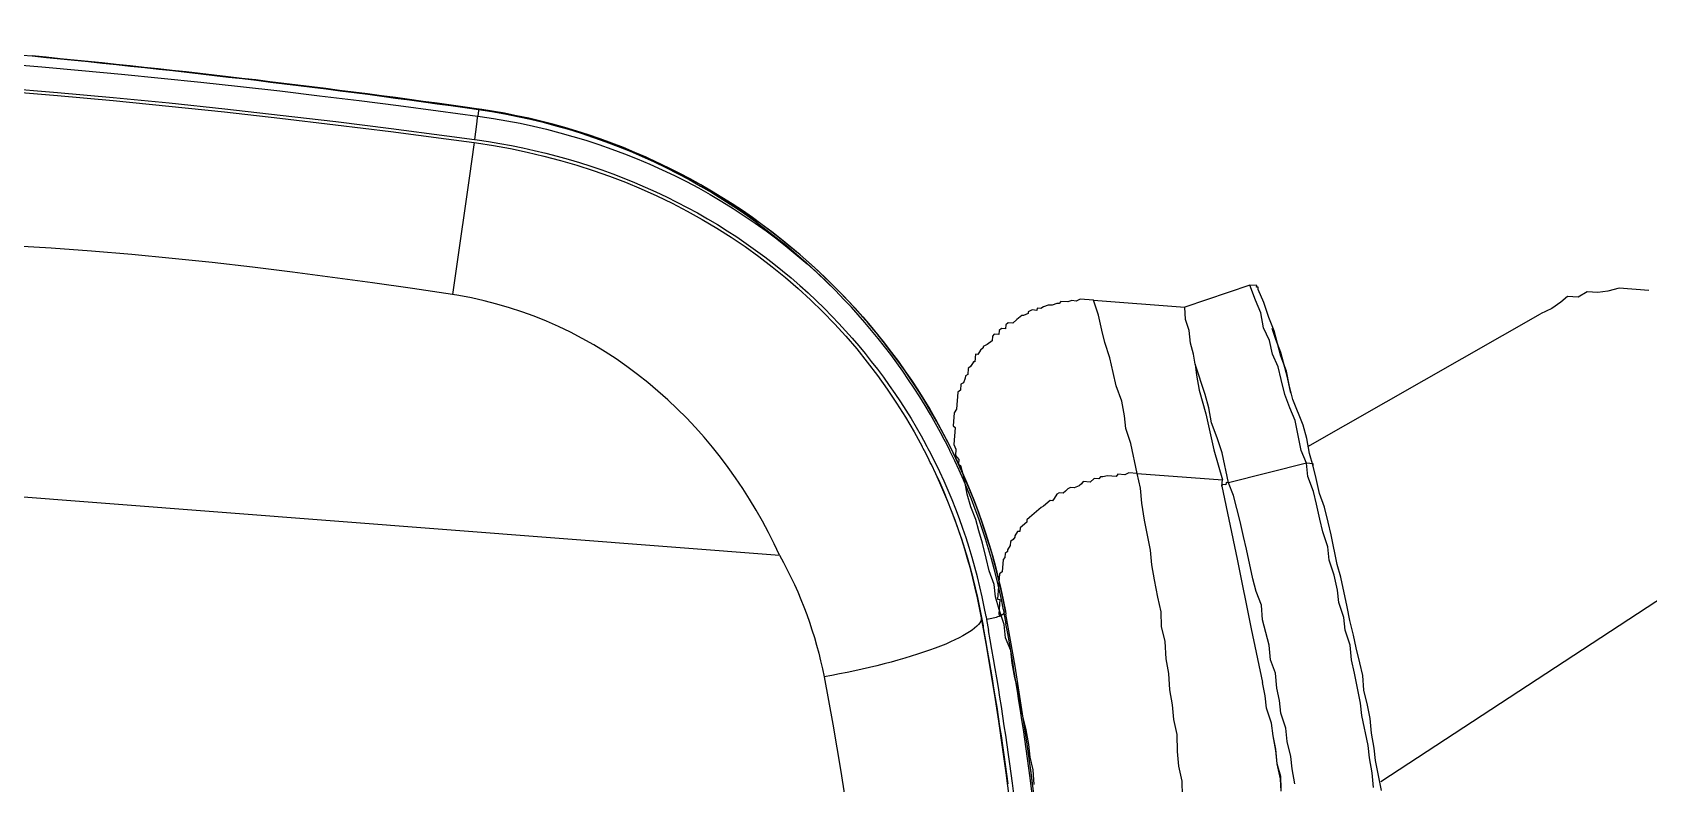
# Model space of a CAD drawing. Extents: x 741 to 1339, y 725 to 848.
# Drawn here: x 1107.0712 to 1107.3277, y 786.5503 to 786.6696 of the extents above; entities that cross this region are included whole.
import ezdxf

# ---------------------------------------------------------------- set-up
doc = ezdxf.new("R2010")
doc.units = 0
doc.header["$MEASUREMENT"] = 0
doc.linetypes.add('CONTINU', pattern=[0])
for name, color, linetype in [('Lay Out', 31, 'CONTINUOUS'), ('PAREDES', 7, 'CONTINUOUS'), ('PENA-008', 8, 'CONTINUOUS')]:
    doc.layers.add(name, color=color, linetype=linetype)

# ---------------------------------------------------------------- blocks, each defined once
blk = doc.blocks.new('A$C12870BC7')
at = {"layer": 'Lay Out', "linetype": 'CONTINU', "ltscale": 0.6}
for p, q in [((1.08676827062385, 0.7693182806344936), (1.262312599828022, 0.5937739514302081)), ((1.271262856552141, 0.6779447490369108), (1.271297199239427, 0.6779060690073635)), ((1.271297199239427, 0.6779060690073635), (1.271539691195755, 0.6776318346112618)), ((1.272152918017753, 0.6786218923148368), (1.272075498616971, 0.6786171395804246)), ((1.272152804728933, 0.6786245950618337), (1.27215292341242, 0.678621886920169)), ((1.272152804728933, 0.6786245950618337), (1.272245183644657, 0.6785193335922628)), ((1.272152918017753, 0.6786218923148368), (1.272245291538695, 0.6785166146612625)), ((1.268105185100183, 0.6750977478134388), (1.268373560847465, 0.6747949322743949)), ((1.268486779505736, 0.6754318148744147), (1.268521025088319, 0.675393296686039)), ((1.268521030482987, 0.6753933128702698), (1.268756665770127, 0.6751273593452112)), ((1.308428498575893, 0.5979540189023425), (1.308255545953159, 0.5977810662796088)), ((1.309120309066714, 0.5977810662796088), (1.308428498575893, 0.5979540189023425)), ((1.310590406359609, 0.5982134478363292), (1.310071548491521, 0.5976945899683557)), ((1.311022787916443, 0.5982999241478097), (1.310590406359609, 0.5982134478363292)), ((1.31154164578453, 0.5977810662796088), (1.311022787916443, 0.5982999241478097)), ((1.31197402734125, 0.5982134478363292), (1.31154164578453, 0.5977810662796088)), ((1.312492885209338, 0.5982134478363292), (1.31197402734125, 0.5982134478363292)), ((1.312925266766058, 0.5977810662796088), (1.312492885209338, 0.5982134478363292)), ((1.313357648322892, 0.5982134478363292), (1.312925266766058, 0.5977810662796088)), ((1.313876506190979, 0.5982134478363292), (1.313357648322892, 0.5982134478363292)), ((1.314395364059067, 0.5976945899683557), (1.313876506190979, 0.5982134478363292)), ((1.301856298913265, 0.5957056348072598), (1.301164488422557, 0.5950138243163252)), ((1.302288680470099, 0.5956191584957793), (1.301856298913265, 0.5957056348072598)), ((1.30298049096092, 0.5959650637412466), (1.302288680470099, 0.5956191584957793)), ((1.303239919894907, 0.5962244926752334), (1.30298049096092, 0.5959650637412466)), ((1.303672301451627, 0.5961380163639802), (1.303239919894907, 0.5962244926752334)), ((1.304364111942448, 0.5968298268546874), (1.303672301451627, 0.5961380163639802)), ((1.304882969810535, 0.5968298268546874), (1.304364111942448, 0.5968298268546874)), ((1.305661256612723, 0.5970892557889016), (1.304882969810535, 0.5968298268546874)), ((1.305834209235456, 0.596916303166168), (1.305661256612723, 0.5970892557889016)), ((1.306698972348897, 0.5977810662796088), (1.305834209235456, 0.596916303166168)), ((1.306958401282998, 0.597521637345622), (1.306698972348897, 0.5977810662796088)), ((1.307736688085072, 0.5977810662796088), (1.306958401282998, 0.597521637345622)), ((1.308255545953159, 0.5977810662796088), (1.307736688085072, 0.5977810662796088)), ((1.310071548491521, 0.5976945899683557), (1.309120309066714, 0.5977810662796088)), ((1.315260127172508, 0.5976945899683557), (1.314395364059067, 0.5976945899683557)), ((1.316297842908682, 0.5976945899683557), (1.315260127172508, 0.5976945899683557)), ((1.316470795531416, 0.597521637345622), (1.316297842908682, 0.5976945899683557)), ((1.317249082333603, 0.5972622084114079), (1.316470795531416, 0.597521637345622)), ((1.317422034956223, 0.5974351610341415), (1.317249082333603, 0.5972622084114079)), ((1.318113845447044, 0.5972622084114079), (1.317422034956223, 0.5974351610341415)), ((1.318632703315131, 0.5967433505434343), (1.318113845447044, 0.5972622084114079)), ((1.318892132249232, 0.5970027794774211), (1.318632703315131, 0.5967433505434343)), ((1.319324513805952, 0.5965703979207007), (1.318892132249232, 0.5970027794774211)), ((1.319756895362673, 0.5964839216094475), (1.319324513805952, 0.5965703979207007)), ((1.320535182164861, 0.5962244926752334), (1.319756895362673, 0.5964839216094475)), ((1.320967563721581, 0.5957921111185129), (1.320535182164861, 0.5962244926752334)), ((1.321745850523769, 0.5955326821845262), (1.320967563721581, 0.5957921111185129)), ((1.322005279457869, 0.5952732532505394), (1.321745850523769, 0.5955326821845262)), ((1.32243766101459, 0.5953597295617925), (1.322005279457869, 0.5952732532505394)), ((1.323215947816664, 0.5945814427596048), (1.32243766101459, 0.5953597295617925)), ((1.29805134121392, 0.5929383928439762), (1.296581243921025, 0.5914682955510813)), ((1.298743151704741, 0.5931113454667098), (1.29805134121392, 0.5929383928439762)), ((1.30064563055447, 0.5950138243163252), (1.298743151704741, 0.5931113454667098)), ((1.301164488422557, 0.5950138243163252), (1.30064563055447, 0.5950138243163252)), ((1.323821281996118, 0.594322013825618), (1.323215947816664, 0.5945814427596048)), ((1.324340139864205, 0.5938031559574171), (1.323821281996118, 0.594322013825618)), ((1.325031950355026, 0.5936302033349108), (1.324340139864205, 0.5938031559574171)), ((1.326502047648034, 0.5921601060417885), (1.325031950355026, 0.5936302033349108)), ((1.296667720232392, 0.5910359139943608), (1.294765241382663, 0.5891334351447455)), ((1.296581243921025, 0.5914682955510813), (1.296667720232392, 0.5910359139943608)), ((1.325550808223113, 0.5898252456354527), (1.326502047648034, 0.5921601060417885)), ((1.326502047648034, 0.5921601060417885), (1.33679272869864, 0.5818694249912966)), ((1.294505812448563, 0.5883551483425578), (1.293814001957742, 0.5876633378516232)), ((1.293814001957742, 0.5876633378516232), (1.293814001957742, 0.5867985747381823)), ((1.294765241382663, 0.5891334351447455), (1.294505812448563, 0.5883551483425578)), ((1.323475376750764, 0.5858473353132609), (1.324426616175572, 0.5876633378516232)), ((1.324426616175572, 0.5876633378516232), (1.325550808223113, 0.5898252456354527)), ((1.292430380976214, 0.5838583801523924), (1.293381620401021, 0.5858473353132609)), ((1.293814001957742, 0.5867985747381823), (1.293295144089655, 0.5862797168699814)), ((1.293295144089655, 0.5862797168699814), (1.293381620401021, 0.5858473353132609)), ((1.322524137325956, 0.5835124749069251), (1.323475376750764, 0.5858473353132609)), ((1.291219712617306, 0.5817829486798161), (1.292430380976214, 0.5838583801523924)), ((1.321399945278415, 0.5813505671230956), (1.322524137325956, 0.5835124749069251)), ((1.289663139013044, 0.5778050383578517), (1.290354949503751, 0.5798804698302007)), ((1.290354949503751, 0.5798804698302007), (1.291219712617306, 0.5817829486798161)), ((1.320362229542127, 0.5794480882734803), (1.321399945278415, 0.5813505671230956)), ((1.334890249848911, 0.5785833251600394), (1.335582060339732, 0.5803128513869211)), ((1.335582060339732, 0.5803128513869211), (1.33679272869864, 0.5818694249912966)), ((1.346910457126512, 0.5778050383578517), (1.33679272869864, 0.5818694249912966)), ((1.288884852210856, 0.5761619884422231), (1.289663139013044, 0.5778050383578517)), ((1.319497466428686, 0.577026751555664), (1.320362229542127, 0.5794480882734803)), ((1.33376605780137, 0.5769402752444108), (1.334890249848911, 0.5785833251600394)), ((1.346045694013071, 0.5753837016400354), (1.346910457126512, 0.5778050383578517)), ((1.3476887439287, 0.577026751555664), (1.346910457126512, 0.5778050383578517)), ((1.288020089097415, 0.5742595095923804), (1.288884852210856, 0.5761619884422231)), ((1.317162606022237, 0.5733082701676864), (1.318286798069778, 0.574951320083315)), ((1.318286798069778, 0.574951320083315), (1.319497466428686, 0.577026751555664)), ((1.332123007885741, 0.5739136043471404), (1.332987770999182, 0.5752972253287822)), ((1.332987770999182, 0.5752972253287822), (1.33376605780137, 0.5769402752444108)), ((1.34535388352225, 0.5733082701676864), (1.346045694013071, 0.5753837016400354)), ((1.346823980815145, 0.5742595095923804), (1.347429314994599, 0.5764214173762099)), ((1.346823980815145, 0.5742595095923804), (1.347429314994599, 0.5764214173762099)), ((1.346823980815145, 0.5742595095923804), (1.347429314994599, 0.5764214173762099)), ((1.347429314994599, 0.5764214173762099), (1.3476887439287, 0.5766808463101967)), ((1.347515791305966, 0.5768537989329303), (1.3476887439287, 0.577026751555664)), ((1.3476887439287, 0.5766808463101967), (1.347515791305966, 0.5768537989329303)), ((1.286895897049874, 0.5720976018087782), (1.288020089097415, 0.5742595095923804)), ((1.294159907203209, 0.5722705544315119), (1.293727525646489, 0.5718381728747914)), ((1.295543528184737, 0.5722705544315119), (1.294159907203209, 0.5722705544315119)), ((1.295802957118838, 0.5725299833654987), (1.295543528184737, 0.5722705544315119)), ((1.296321814986925, 0.5725299833654987), (1.295802957118838, 0.5725299833654987)), ((1.298743151704741, 0.5725299833654987), (1.296321814986925, 0.5725299833654987)), ((1.299175533261462, 0.5724435070540181), (1.298743151704741, 0.5725299833654987)), ((1.300559154243103, 0.5724435070540181), (1.299175533261462, 0.5724435070540181)), ((1.30081858317709, 0.5721840781200314), (1.300559154243103, 0.5724435070540181)), ((1.301250964733924, 0.5722705544315119), (1.30081858317709, 0.5721840781200314)), ((1.302029251535998, 0.5725299833654987), (1.301250964733924, 0.5722705544315119)), ((1.302461633092719, 0.5724435070540181), (1.302029251535998, 0.5725299833654987)), ((1.302894014649553, 0.5720111254972977), (1.302461633092719, 0.5724435070540181)), ((1.316211366597429, 0.5709734097611232), (1.317162606022237, 0.5733082701676864)), ((1.331171768460933, 0.5724435070540181), (1.329961100102025, 0.5703680755816691)), ((1.330220529036012, 0.5692438835342415), (1.332123007885741, 0.5739136043471404)), ((1.332123007885741, 0.5739136043471404), (1.331171768460933, 0.5724435070540181)), ((1.344143215163342, 0.5712328386953374), (1.34535388352225, 0.5733082701676864)), ((1.345872741390338, 0.5719246491860446), (1.346823980815145, 0.5742595095923804)), ((1.345872741390338, 0.5719246491860446), (1.346823980815145, 0.5742595095923804)), ((1.345872741390338, 0.5719246491860446), (1.346823980815145, 0.5742595095923804)), ((1.285166370822878, 0.5681196914865865), (1.285944657624952, 0.570281599270416)), ((1.285944657624952, 0.570281599270416), (1.286895897049874, 0.5720976018087782)), ((1.288798375899489, 0.5701951229589355), (1.287414754917961, 0.5688115019775211)), ((1.28923075745621, 0.570281599270416), (1.288798375899489, 0.5701951229589355)), ((1.289663139013044, 0.5707139808271364), (1.28923075745621, 0.570281599270416)), ((1.290181996881131, 0.5707139808271364), (1.289663139013044, 0.5707139808271364)), ((1.290354949503865, 0.5708869334498701), (1.290181996881131, 0.5707139808271364)), ((1.291133236305939, 0.5711463623838569), (1.290354949503865, 0.5708869334498701)), ((1.291565617862659, 0.5715787439405773), (1.291133236305939, 0.5711463623838569)), ((1.292084475730746, 0.5715787439405773), (1.291565617862659, 0.5715787439405773)), ((1.29251685728758, 0.5716652202520578), (1.292084475730746, 0.5715787439405773)), ((1.2926898099102, 0.5718381728747914), (1.29251685728758, 0.5716652202520578)), ((1.293468096712388, 0.5720976018087782), (1.2926898099102, 0.5718381728747914)), ((1.293727525646489, 0.5718381728747914), (1.293468096712388, 0.5720976018087782)), ((1.30341287251764, 0.5720111254972977), (1.302894014649553, 0.5720111254972977)), ((1.303931730385727, 0.5720111254972977), (1.30341287251764, 0.5720111254972977)), ((1.304364111942448, 0.5719246491860446), (1.303931730385727, 0.5720111254972977)), ((1.304796493499168, 0.5714922676293241), (1.304364111942448, 0.5719246491860446)), ((1.305574780301356, 0.5712328386953374), (1.304796493499168, 0.5714922676293241)), ((1.306093638169443, 0.5712328386953374), (1.305574780301356, 0.5712328386953374)), ((1.306526019726164, 0.5713193150065905), (1.306093638169443, 0.5712328386953374)), ((1.307304306528351, 0.5705410282044028), (1.306526019726164, 0.5713193150065905)), ((1.308169069641906, 0.5705410282044028), (1.307304306528351, 0.5705410282044028)), ((1.308687927509993, 0.5700221703364292), (1.308169069641906, 0.5705410282044028)), ((1.309120309066714, 0.5701086466476823), (1.308687927509993, 0.5700221703364292)), ((1.3093797380007, 0.5698492177136956), (1.309120309066714, 0.5701086466476823)), ((1.310071548491521, 0.5695033124682283), (1.3093797380007, 0.5698492177136956)), ((1.313876506190979, 0.5667360705049447), (1.316211366597429, 0.5709734097611232)), ((1.329961100102025, 0.5703680755816691), (1.328318050186397, 0.5668225468164252)), ((1.343278452049901, 0.5660442600142375), (1.34509445458815, 0.5697627414022151)), ((1.343278452049901, 0.5660442600142375), (1.34509445458815, 0.5697627414022151)), ((1.343278452049901, 0.5660442600142375), (1.34509445458815, 0.5697627414022151)), ((1.343537880983888, 0.5690709309115078), (1.344143215163342, 0.5712328386953374)), ((1.344402644097443, 0.5685520730433069), (1.34509445458815, 0.570281599270416)), ((1.34509445458815, 0.5697627414022151), (1.345872741390338, 0.5719246491860446)), ((1.34509445458815, 0.5697627414022151), (1.345872741390338, 0.5719246491860446)), ((1.34509445458815, 0.5697627414022151), (1.345872741390338, 0.5719246491860446)), ((1.286895897049874, 0.5688115019775211), (1.284042178775223, 0.5659577837029843)), ((1.284042178775223, 0.5664766415709579), (1.285166370822878, 0.5681196914865865)), ((1.287414754917961, 0.5688115019775211), (1.286895897049874, 0.5688115019775211)), ((1.311022787916443, 0.5685520730433069), (1.310071548491521, 0.5695033124682283)), ((1.311455169473163, 0.5686385493547874), (1.311022787916443, 0.5685520730433069)), ((1.312233456275351, 0.5678602625525997), (1.311455169473163, 0.5686385493547874)), ((1.312925266766058, 0.567687309929866), (1.312233456275351, 0.5678602625525997)), ((1.313876506190979, 0.5667360705049447), (1.312925266766058, 0.567687309929866)), ((1.328058621252296, 0.5651794969007966), (1.329269289611204, 0.5672549283731456)), ((1.329269289611204, 0.5672549283731456), (1.330220529036012, 0.5692438835342415)), ((1.341894831068259, 0.565006544278063), (1.342500165247714, 0.5671684520618925)), ((1.342500165247714, 0.5671684520618925), (1.343537880983888, 0.5690709309115078)), ((1.343710833606622, 0.5664766415709579), (1.344402644097443, 0.5685520730433069)), ((1.280621535546004, 0.5646392253174923), (1.27974825161067, 0.5631461114421796)), ((1.280262464030841, 0.5654123295946789), (1.280189754206901, 0.565398637835429)), ((1.280863498821248, 0.5650569480572045), (1.280621513967219, 0.5646392037385937)), ((1.282226176236975, 0.5622393023147794), (1.283177415661783, 0.5645741627213425)), ((1.284301607709324, 0.5656983547687702), (1.282658557793695, 0.5640553048531416)), ((1.283177415661783, 0.5645741627213425), (1.284042178775223, 0.5664766415709579)), ((1.284042178775223, 0.5659577837029843), (1.284301607709324, 0.5656983547687702)), ((1.311368693161796, 0.5626716838714998), (1.312752314143438, 0.5645741627213425)), ((1.312752314143438, 0.5645741627213425), (1.313876506190979, 0.5667360705049447)), ((1.313876506190979, 0.5667360705049447), (1.323475376750764, 0.55713719994516)), ((1.328318050186397, 0.5668225468164252), (1.325550808223113, 0.5616339681353253)), ((1.327193858138855, 0.5627581601829803), (1.328058621252296, 0.5651794969007966)), ((1.340943591643452, 0.5631905417397007), (1.341894831068259, 0.565006544278063)), ((1.341894831068259, 0.5627581601829803), (1.343710833606622, 0.5664766415709579)), ((1.342413688936347, 0.5636229232964212), (1.343278452049901, 0.5660442600142375)), ((1.342413688936347, 0.5636229232964212), (1.343278452049901, 0.5660442600142375)), ((1.281015507878067, 0.5605097760878976), (1.282226176236975, 0.5622393023147794)), ((1.28340326084782, 0.5636569575667778), (1.282523406162738, 0.5621491808851857)), ((1.282658557793695, 0.5640553048531416), (1.282572081482328, 0.5636229232964212)), ((1.28365202145045, 0.564087239178221), (1.28340326084782, 0.5636569575667778)), ((1.283746622984211, 0.5637227298011709), (1.28340326084782, 0.5636569575667778)), ((1.283746622984211, 0.5637227298011709), (1.283506731275509, 0.5633102075560288)), ((1.283758189230127, 0.5637391081231868), (1.283518286731976, 0.5633265319311391)), ((1.283758189230127, 0.5637391081231868), (1.283746622984211, 0.5637227298011709)), ((1.309898595868901, 0.560336823465164), (1.311368693161796, 0.5626716838714998)), ((1.326242618713934, 0.5604232997764171), (1.327193858138855, 0.5627581601829803)), ((1.33981939959591, 0.5610286339558712), (1.340943591643452, 0.5631905417397007)), ((1.340684162709351, 0.5605097760878976), (1.341894831068259, 0.5627581601829803)), ((1.341375973200172, 0.5617204444468058), (1.342413688936347, 0.5636229232964212)), ((1.341375973200172, 0.5617204444468058), (1.342413688936347, 0.5636229232964212)), ((1.280323697387246, 0.5584343446155486), (1.281015507878067, 0.5605097760878976)), ((1.307563735462452, 0.5560994842089855), (1.309898595868901, 0.560336823465164)), ((1.325550808223113, 0.5616339681353253), (1.323475376750764, 0.55713719994516)), ((1.323907758307485, 0.556185960520466), (1.326242618713934, 0.5604232997764171)), ((1.338868160170989, 0.5554076737182783), (1.340251781152631, 0.5595585366629763)), ((1.338868160170989, 0.5554076737182783), (1.340251781152631, 0.5595585366629763)), ((1.339041112793723, 0.5588667261722691), (1.33981939959591, 0.5610286339558712)), ((1.340251781152631, 0.5595585366629763), (1.341375973200172, 0.5617204444468058)), ((1.340251781152631, 0.5595585366629763), (1.341375973200172, 0.5617204444468058)), ((1.277988836980796, 0.5547158632273437), (1.279199505339705, 0.5567912946999201)), ((1.279199505339705, 0.5567912946999201), (1.280323697387246, 0.5584343446155486)), ((1.322783566259943, 0.5564453894544528), (1.323475376750764, 0.55713719994516)), ((1.336014441896452, 0.5525539554437415), (1.338349302302902, 0.5567912946999201)), ((1.338349302302902, 0.5567912946999201), (1.339041112793723, 0.5588667261722691)), ((1.277037597555989, 0.5527269080664752), (1.277988836980796, 0.5547158632273437)), ((1.304969446121902, 0.5521215738870211), (1.30618011448081, 0.5541970053593701)), ((1.30618011448081, 0.5541970053593701), (1.307563735462452, 0.5560994842089855)), ((1.322783566259943, 0.5564453894544528), (1.31707612971087, 0.5460682320924803)), ((1.322956518882677, 0.5566183420771864), (1.322783566259943, 0.5564453894544528)), ((1.323388900439397, 0.556185960520466), (1.322956518882677, 0.5566183420771864)), ((1.323215947816664, 0.5541105290478896), (1.323907758307485, 0.556185960520466)), ((1.323648329373498, 0.5564453894544528), (1.323388900439397, 0.556185960520466)), ((1.323907758307485, 0.556185960520466), (1.323648329373498, 0.5564453894544528)), ((1.335322631405631, 0.5504785239713925), (1.323907758307485, 0.556185960520466)), ((1.337916920746181, 0.5534187185571824), (1.338868160170989, 0.5554076737182783)), ((1.337916920746181, 0.5534187185571824), (1.338868160170989, 0.5554076737182783)), ((1.275913405508447, 0.5510838581508466), (1.277037597555989, 0.5527269080664752)), ((1.303585825140374, 0.5497002371692048), (1.304969446121902, 0.5521215738870211)), ((1.321313468967048, 0.5503055713486589), (1.323215947816664, 0.5541105290478896)), ((1.335322631405631, 0.5504785239713925), (1.336014441896452, 0.5525539554437415)), ((1.336706252387273, 0.5513432870848334), (1.337916920746181, 0.5534187185571824)), ((1.336706252387273, 0.5513432870848334), (1.337916920746181, 0.5534187185571824)), ((1.337225110255361, 0.5523810028210079), (1.378993168637351, 0.5443387058653713)), ((1.274010926658718, 0.5472789004513885), (1.275913405508447, 0.5510838581508466)), ((1.302461633092719, 0.5475383293853753), (1.303585825140374, 0.5497002371692048)), ((1.320189276919507, 0.5481436635648294), (1.321313468967048, 0.5503055713486589)), ((1.334111963046837, 0.5487489977442834), (1.335322631405631, 0.5504785239713925)), ((1.334890249848911, 0.5476248056968558), (1.335841489273832, 0.549440808235218)), ((1.336100918207819, 0.5497002371692048), (1.335322631405631, 0.5504785239713925)), ((1.335841489273832, 0.549440808235218), (1.336706252387273, 0.5513432870848334)), ((1.335841489273832, 0.549440808235218), (1.336706252387273, 0.5513432870848334)), ((1.335841489273832, 0.549440808235218), (1.336100918207819, 0.5497002371692048)), ((1.27280025829981, 0.5452034689790395), (1.274010926658718, 0.5472789004513885)), ((1.300991535799824, 0.545722326847013), (1.302461633092719, 0.5475383293853753)), ((1.319238037494586, 0.5463276610264671), (1.320189276919507, 0.5481436635648294)), ((1.333247199933282, 0.5463276610264671), (1.334111963046837, 0.5487489977442834)), ((1.33376605780137, 0.5454628979130263), (1.334890249848911, 0.5476248056968558)), ((1.271676066252269, 0.5435604190634109), (1.27280025829981, 0.5452034689790395)), ((1.299867343752283, 0.5435604190634109), (1.300991535799824, 0.545722326847013)), ((1.31707612971087, 0.5460682320924803), (1.31154164578453, 0.5362099325984815)), ((1.316903177088136, 0.5420903217702886), (1.319238037494586, 0.5463276610264671)), ((1.331171768460933, 0.5423497507045028), (1.332295960508475, 0.5445116584881049)), ((1.332295960508475, 0.5445116584881049), (1.333247199933282, 0.5463276610264671)), ((1.332987770999182, 0.5433009901291967), (1.33376605780137, 0.5454628979130263)), ((1.380895647486966, 0.5438198479973977), (1.378993168637351, 0.5443387058653713)), ((1.269341205845819, 0.5398419376752059), (1.270724826827461, 0.5417444165250487)), ((1.270724826827461, 0.5417444165250487), (1.271676066252269, 0.5435604190634109)), ((1.297013625477746, 0.5393230798072324), (1.298224293836654, 0.5413985112795814)), ((1.298224293836654, 0.5413985112795814), (1.299867343752283, 0.5435604190634109)), ((1.316038413974695, 0.5401878429206732), (1.316903177088136, 0.5420903217702886)), ((1.330220529036012, 0.5405337481661405), (1.331171768460933, 0.5423497507045028)), ((1.331863578951641, 0.5411390823455946), (1.332987770999182, 0.5433009901291967)), ((1.382625173713961, 0.543646895374664), (1.380895647486966, 0.5438198479973977)), ((1.384008794695603, 0.543646895374664), (1.382625173713961, 0.543646895374664)), ((1.385219463054511, 0.5424362270157559), (1.384008794695603, 0.543646895374664)), ((1.38686251297014, 0.5421767980817691), (1.385219463054511, 0.5424362270157559)), ((1.388073181329048, 0.540966129722861), (1.38686251297014, 0.5421767980817691)), ((1.295457051873484, 0.5372476483348834), (1.297013625477746, 0.5393230798072324)), ((1.315260127172508, 0.5380259351368437), (1.316038413974695, 0.5401878429206732)), ((1.328577479120383, 0.5350857405510538), (1.330912339526833, 0.5393230798072324)), ((1.329269289611204, 0.5381988877595774), (1.330220529036012, 0.5405337481661405)), ((1.330912339526833, 0.5393230798072324), (1.331863578951641, 0.5411390823455946)), ((1.389456802310576, 0.5401013666094201), (1.388073181329048, 0.540966129722861)), ((1.391099852226318, 0.5393230798072324), (1.389456802310576, 0.5401013666094201)), ((1.394472428368942, 0.5359505036644947), (1.391099852226318, 0.5393230798072324)), ((1.294246383514576, 0.535172216862307), (1.295457051873484, 0.5372476483348834)), ((1.313876506190979, 0.5361234562872284), (1.315260127172508, 0.5380259351368437)), ((1.327107381827489, 0.5341345011261325), (1.328058621252296, 0.5364693615326956)), ((1.328058621252296, 0.5364693615326956), (1.329269289611204, 0.5381988877595774)), ((1.292862762532934, 0.5332697380126916), (1.294246383514576, 0.535172216862307)), ((1.31154164578453, 0.5362099325984815), (1.307390782839718, 0.5286000171997927)), ((1.312060503652617, 0.5324049748992508), (1.313876506190979, 0.5361234562872284)), ((1.325983189779947, 0.5319725933425303), (1.327107381827489, 0.5341345011261325)), ((1.327712716006943, 0.5331832617014385), (1.328577479120383, 0.5350857405510538)), ((1.290009044258397, 0.5290323987565131), (1.291738570485393, 0.5311078302288621)), ((1.291738570485393, 0.5311078302288621), (1.292862762532934, 0.5332697380126916)), ((1.310676882670975, 0.530502496049408), (1.312060503652617, 0.5324049748992508)), ((1.324858997732406, 0.5303295434269018), (1.325983189779947, 0.5319725933425303)), ((1.325377855600493, 0.52894592244526), (1.327712716006943, 0.5331832617014385)), ((1.288625423276869, 0.5271299199068977), (1.290009044258397, 0.5290323987565131)), ((1.306353067103544, 0.5266975383501773), (1.307390782839718, 0.5286000171997927)), ((1.306353067103544, 0.5266975383501773), (1.307390782839718, 0.5286000171997927)), ((1.309898595868901, 0.5283405882658059), (1.310676882670975, 0.530502496049408)), ((1.323907758307485, 0.5279946830203386), (1.324858997732406, 0.5303295434269018)), ((1.324340139864319, 0.5270434435954172), (1.325377855600493, 0.52894592244526)), ((1.287501231229328, 0.5249680121230682), (1.288625423276869, 0.5271299199068977)), ((1.305228875056002, 0.5250544884345487), (1.306353067103544, 0.5266975383501773)), ((1.305228875056002, 0.5250544884345487), (1.306353067103544, 0.5266975383501773)), ((1.307563735462452, 0.5246221068778283), (1.30851497488726, 0.5264381094159631)), ((1.30851497488726, 0.5264381094159631), (1.309898595868901, 0.5283405882658059)), ((1.321832326835136, 0.5240167726983742), (1.322783566259943, 0.52635163310471)), ((1.322783566259943, 0.52635163310471), (1.323907758307485, 0.5279946830203386)), ((1.323215947816664, 0.5248815358118151), (1.324340139864319, 0.5270434435954172)), ((1.286031133936319, 0.523152009584706), (1.287501231229328, 0.5249680121230682)), ((1.304277635631081, 0.5227196280279856), (1.305228875056002, 0.5250544884345487)), ((1.304277635631081, 0.5227196280279856), (1.305228875056002, 0.5250544884345487)), ((1.306439543414911, 0.5229790569619723), (1.307563735462452, 0.5246221068778283)), ((1.320448705853494, 0.5221142938485315), (1.321832326835136, 0.5240167726983742)), ((1.322264708391856, 0.5230655332734528), (1.323215947816664, 0.5248815358118151)), ((1.301942775224632, 0.519001146640008), (1.30315344358354, 0.521076578112357)), ((1.302115727847365, 0.5191740992627416), (1.30315344358354, 0.521076578112357)), ((1.30315344358354, 0.521076578112357), (1.304277635631081, 0.5227196280279856)), ((1.30315344358354, 0.521076578112357), (1.304277635631081, 0.5227196280279856)), ((1.305488303989989, 0.5206441965556365), (1.306439543414911, 0.5229790569619723)), ((1.319410990117319, 0.5202118149989161), (1.320448705853494, 0.5221142938485315)), ((1.320189276919507, 0.5190876229512611), (1.321140516344315, 0.5209036254896233)), ((1.321140516344315, 0.5209036254896233), (1.322264708391856, 0.5230655332734528)), ((1.300732106865837, 0.5172716204128989), (1.302115727847365, 0.5191740992627416)), ((1.300732106865837, 0.5172716204128989), (1.301942775224632, 0.519001146640008)), ((1.30315344358354, 0.5167527625449253), (1.304277635631081, 0.5189146703285274)), ((1.304277635631081, 0.5189146703285274), (1.305488303989989, 0.5206441965556365)), ((1.31707612971087, 0.5159744757427376), (1.319410990117319, 0.5202118149989161)), ((1.318805655937865, 0.5171851441016457), (1.320189276919507, 0.5190876229512611)), ((1.299607914818182, 0.5151097126292967), (1.300732106865837, 0.5172716204128989)), ((1.299867343752283, 0.5153691415632835), (1.300732106865837, 0.5172716204128989)), ((1.302029251535998, 0.5151097126292967), (1.30315344358354, 0.5167527625449253)), ((1.315951937663328, 0.514331425827109), (1.31707612971087, 0.5159744757427376)), ((1.317681463890324, 0.5150232363178162), (1.318805655937865, 0.5171851441016457)), ((1.298397246459388, 0.5135531390249213), (1.299607914818182, 0.5151097126292967)), ((1.298656675393374, 0.5138125679589081), (1.299867343752283, 0.5153691415632835)), ((1.30081858317709, 0.5130342811569477), (1.302029251535998, 0.5151097126292967)), ((1.313617077256879, 0.5100940865709305), (1.315951937663328, 0.514331425827109)), ((1.315260127172508, 0.5112182786185855), (1.316643748154149, 0.5131207574682008)), ((1.316643748154149, 0.5131207574682008), (1.317681463890324, 0.5150232363178162)), ((1.314049458813599, 0.5091428471460091), (1.315260127172508, 0.5112182786185855)), ((1.311282216850429, 0.5063756051829529), (1.312492885209338, 0.5084510366553019)), ((1.312492885209338, 0.5084510366553019), (1.313617077256879, 0.5100940865709305)), ((1.312925266766058, 0.5074997972303805), (1.314049458813599, 0.5091428471460091)), ((1.309898595868901, 0.5044731263333375), (1.311282216850429, 0.5063756051829529)), ((1.310590406359609, 0.5032624579744294), (1.312925266766058, 0.5074997972303805)), ((1.371729158483902, 0.4966037820004345), (1.311368693161796, 0.504386650021857))]:
    blk.add_line(p, q, dxfattribs=at)
for points in [[(1.249820466209655, 0.6589849260665375), (1.245621514337188, 0.6638338750651798), (1.241395885652139, 0.6686585532893474), (1.237139210444241, 0.6734558641790187), (1.232847496632019, 0.6782230888029659), (1.228517569432313, 0.6829572519818754), (1.22414692300498, 0.6876553137997377), (1.219733477691364, 0.692314239735893), (1.215275404686793, 0.6969312191488513), (1.210770904857384, 0.701503800145943), (1.206218057688432, 0.7060300406335642), (1.201615194867657, 0.7105080052613317)], [(1.1875877985496, 0.7641920667645223), (1.192185812879927, 0.7598873732938642), (1.196785348516812, 0.7555296930381843), (1.201359254588112, 0.7511452274013806), (1.205907668532348, 0.7467347668343933), (1.210430785612573, 0.7422991086996404), (1.214928800333098, 0.7378390079604884), (1.219401934003315, 0.7333552143548019), (1.223850442197147, 0.7288484865125753), (1.228274552841128, 0.7243195459755185), (1.232674569387143, 0.7197691034960059), (1.237051109528977, 0.7151975124272809), (1.241404687112151, 0.7106052299700565), (1.245735666279245, 0.7059929277657062), (1.250044136042732, 0.7013615957419148), (1.254329699892025, 0.6967126661927665), (1.258592875718648, 0.6920467864829476), (1.262835044566884, 0.6873637624030522), (1.267057932742148, 0.6826630976402299), (1.271262689316302, 0.6779449378514215)], [(1.18457349136321, 0.760977281578576), (1.191057495649659, 0.7549105684556849), (1.197491319071389, 0.7487896378807051), (1.203875783983619, 0.7426161274836574), (1.210211510440388, 0.736391769301477), (1.216499105682999, 0.7301184376569978), (1.222739161442917, 0.7237980223824394), (1.228932376334512, 0.7174323927429356), (1.235079614859217, 0.7110233384312465), (1.241182020694112, 0.7045725425957841), (1.247240136007065, 0.6980824625236579), (1.253250365227643, 0.6915601895539254), (1.259217188657942, 0.6850046528377476), (1.265150138740125, 0.6784098588589274), (1.268105185100183, 0.6750977478134388)], [(1.184909957718958, 0.7613449967586945), (1.191373319169486, 0.7552980201612769), (1.197814145591622, 0.749171165526846), (1.204205376010975, 0.7429917743541097), (1.210547365845798, 0.7367619512101697), (1.21684056888347, 0.7304837454503428), (1.223085516291519, 0.72415919378615), (1.229282835204401, 0.7177903016993383), (1.235433771798796, 0.7113784987859759), (1.241539805572245, 0.704925153952459), (1.247601583889434, 0.6984325761325323), (1.253618661687085, 0.6919044256324156), (1.259593501647885, 0.6853418218538678), (1.265530940124052, 0.6787438557887668), (1.268486779505736, 0.6754318148744147)], [(1.268521019693537, 0.6753933020807068), (1.270358919907324, 0.6770277787864103), (1.271112716538084, 0.6777252007577914), (1.271297199239427, 0.6779060690073635)], [(1.272075498616971, 0.6786171395804246), (1.271970361225783, 0.6785163718996188), (1.271297199239427, 0.6779060690073635)], [(1.271539701985091, 0.6776318238219261), (1.272941413386263, 0.6760084116547347), (1.274312671681912, 0.6743537803338455), (1.275652500430681, 0.6726684963034728), (1.276959664244998, 0.6709535144264152), (1.278232900764408, 0.6692098381172542), (1.279471006969686, 0.6674384977645929), (1.280672828394074, 0.6656405830988348), (1.281837215965709, 0.6638171784554885), (1.282963058375401, 0.6619694814587689), (1.284049282077092, 0.6600986735491148), (1.285094883655745, 0.6582059955085384), (1.286098897459226, 0.6562927150921638), (1.287060427966765, 0.6543601162400279), (1.287978606630929, 0.6524095422332863), (1.288852683587777, 0.6504423687215564), (1.289681919762813, 0.6484599821437911), (1.290465673186361, 0.6464638444649751), (1.291203398993105, 0.6444554068603026), (1.291894590081085, 0.642436147478989), (1.292538836452593, 0.6404075984171556), (1.293135846793632, 0.6383712594020068), (1.293685383737227, 0.6363286841090172), (1.29418731781044, 0.6342813830549545), (1.294641616645151, 0.6322308775466041), (1.295048344977715, 0.6301786349433911), (1.295407643070519, 0.628126090236961), (1.295719780658658, 0.6260746352604798), (1.29598507063514, 0.6240256186906805), (1.296203933786671, 0.6219802597299946), (1.29637684484743, 0.6199397236350848), (1.296504354077172, 0.6179050785572286)], [(1.283758189230127, 0.5637391081231868), (1.284696889349277, 0.5653920455067833), (1.285603080980593, 0.5670629472556499), (1.286475609657316, 0.5687496015407447), (1.287315090375785, 0.5704529686197617), (1.288120508931627, 0.572170933768362), (1.288892318479895, 0.573904252245498), (1.289629742183308, 0.5756511330089467), (1.290333071355747, 0.5774120184246527), (1.291001712579884, 0.5791853871860582), (1.291635795328546, 0.5809714119236702), (1.292234941972481, 0.5827689597495151), (1.292799120143457, 0.5845778040861802), (1.293328103263832, 0.5863971573064788), (1.293821761860784, 0.5882264152039767), (1.29427997725071, 0.5900652433067677), (1.294702533645648, 0.5919125842529098), (1.29508942025592, 0.5937684704106374), (1.295440367346544, 0.595631488367431), (1.295755428864425, 0.5975020804887805), (1.296034281127334, 0.5993784125755752), (1.296277042818758, 0.601261272254547), (1.296483411835254, 0.6031484800651157), (1.296653463702853, 0.6050412336317237), (1.296786982633137, 0.6069369219174092), (1.296883979415668, 0.6088371093863003), (1.296944302998611, 0.6107388181619768), (1.296967931803181, 0.6126440334953855), (1.296954811882472, 0.6145493567228328), (1.296904824552882, 0.6164571075671716), (1.296818023761432, 0.6183635421036939), (1.296694215298714, 0.6202714008420713), (1.296533582584914, 0.6221765082814414), (1.296335791148124, 0.6240819394029273), (1.296101197038922, 0.6259831950235508), (1.295829303944458, 0.6278836845958864), (1.295520694492836, 0.6297785744652771), (1.295174688951363, 0.6316714359259237), (1.294792096525669, 0.6335572519028716), (1.294372021694755, 0.6354397878995002), (1.293915521820679, 0.6373138218423406), (1.293421528752162, 0.6391832055499123), (1.292891337218009, 0.6410426306336063), (1.292323695646871, 0.6428960244379738), (1.291720114556085, 0.6447380138374825), (1.291079191322353, 0.6465724614404422), (1.290402652251203, 0.6483940804366881), (1.289688943667727, 0.6502066255404912), (1.288939996876081, 0.6520049070459351), (1.288154155701989, 0.6537924800636716), (1.287333513290775, 0.6555643598867533), (1.28647634873181, 0.6573239074157442), (1.285584857669676, 0.6590663159695538), (1.284657319193627, 0.6607946875026443), (1.283696031447732, 0.6625045228320374), (1.282699262732024, 0.6641985894409714), (1.281669359742807, 0.66587272801236), (1.28060469867404, 0.6675293391895281), (1.279507572275122, 0.6691646197061942), (1.278376529370519, 0.6707806249444417), (1.277213770999595, 0.6723739670301399), (1.27601805098567, 0.6739462158220846), (1.274791457079289, 0.6754944851538909), (1.273533039812435, 0.6770198539659447), (1.272244568648318, 0.6785200349038547)], [(1.272244654963572, 0.678517337551753), (1.27347668673184, 0.6770839969995137), (1.274680784721511, 0.6756282684246031), (1.275856484987855, 0.6741507668234732), (1.277003350560051, 0.6726521881125933), (1.278120966045833, 0.6711332066304436), (1.279208916052823, 0.6695944967145948), (1.280266822951887, 0.6680367380981949), (1.281294336087115, 0.6664606266979405), (1.28229112098694, 0.6648668422462976), (1.283256853969135, 0.6632560752659771), (1.284191254508926, 0.6616290162785532), (1.285094036687099, 0.6599863396225061), (1.285964941557893, 0.6583287358196372), (1.286803737148887, 0.6566568899977625), (1.287610207672003, 0.6549714926786834), (1.2883841481285, 0.6532732020161944), (1.28912538049309, 0.6515627139276745), (1.289833715951147, 0.6498406703826873), (1.290509035819184, 0.6481077726925975), (1.29115117825603, 0.6463646358538568), (1.291760035367531, 0.6446119719673931), (1.292335488470428, 0.6428503744505321), (1.292877462038575, 0.6410805230364218), (1.293385858967611, 0.6393030327208322), (1.293860614520838, 0.6375185508686769), (1.294301696330024, 0.6357276708972819), (1.294709028869477, 0.633931050960669), (1.295082601349748, 0.6321292628972657), (1.295422370613153, 0.6303229324928594), (1.295728347449028, 0.6285126315861049), (1.296000488699804, 0.6266989643838912), (1.296238848312612, 0.6248825027248728), (1.296443404708555, 0.6230638292372674), (1.296614179466417, 0.6212435049699394), (1.296751215743882, 0.6194220478148651), (1.296854524330399, 0.6176000080318005), (1.296924159172875, 0.6157779574591729), (1.296960152639656, 0.6139564031993956), (1.296962558677762, 0.6121358955122247), (1.296931431234214, 0.6103169630787448), (1.296866813466693, 0.608500145369149), (1.296768770111555, 0.6066859818543122), (1.296637387484168, 0.6048749904253015), (1.296472708742101, 0.6030677105529918), (1.296274841779393, 0.6012646601289049), (1.296043862122076, 0.5994663894125694), (1.29577984529584, 0.5976733839277273), (1.295482899194838, 0.5958862047234703), (1.295153120923771, 0.5941053589019845), (1.294790596797895, 0.5923313643547914), (1.294395456290033, 0.5905647605525388), (1.293967796504887, 0.5888060330185141), (1.293507757704958, 0.5870557320124732), (1.293015458573507, 0.5853143430579308), (1.292491017794021, 0.5835823948359717), (1.291934575629, 0.5818604160272258), (1.291346272340604, 0.5801488921554352), (1.290726269770005, 0.5784483519014572), (1.290074686600803, 0.5767593023674777), (1.289391706252729, 0.5750822290770117), (1.288677490567068, 0.5734176822898149), (1.287932212174326, 0.5717661798976366), (1.287156043704897, 0.5701282397917709), (1.2863492009472, 0.5685044014430929), (1.285511878110412, 0.5668951827426696), (1.28464428019339, 0.565301112371813), (1.283746622984211, 0.5637227298011709)], [(1.268105185100183, 0.6750977478134388), (1.263851973292333, 0.671329595443936), (1.252627794777879, 0.6614492809169548), (1.249820466209655, 0.6589849260665375)], [(1.268373560847465, 0.6747949322743949), (1.270150517087188, 0.6727283451525778), (1.271872215371275, 0.6706163939627601), (1.273537145182388, 0.6684605244856954), (1.275143774424748, 0.6662622256594801), (1.276690549423336, 0.6640230080015641), (1.278175878740456, 0.6617443982131732), (1.279598224885433, 0.659427998521565), (1.280956023393912, 0.6570753949695387), (1.282247747564782, 0.654688265310611), (1.283471892275372, 0.6522683088760601), (1.284627017139826, 0.6498172897343153), (1.285711692561392, 0.6473370043220399), (1.286724586048138, 0.6448293246017016), (1.287664408265698, 0.6422961656931108), (1.288529977773976, 0.6397395074527736), (1.289320172474334, 0.6371614214470043), (1.290033978162512, 0.6345640008214701), (1.290670488528065, 0.6319494681938664), (1.291228915944259, 0.6293201648659448), (1.291708623835973, 0.6266784537183554), (1.292109105101019, 0.6240266328950526), (1.292430036057169, 0.6213669681715288), (1.292671222495017, 0.6187016390088189), (1.292832599678093, 0.6160328464457194), (1.292914253921651, 0.6133627052067965), (1.292916357856313, 0.610693308436808), (1.29283921358541, 0.6080267492814215), (1.292683252685435, 0.6053650777280524), (1.292448960679678, 0.602710311396109), (1.292136930985578, 0.6000644679049998), (1.29174785412539, 0.5974295972423675), (1.291282474568163, 0.5948076954489494), (1.290741601519528, 0.592200780143699)], [(1.268756676559576, 0.6751273701345468), (1.269964901497872, 0.6737347326259311), (1.271150441704947, 0.6723186443380342), (1.272312746920704, 0.6708793318480417), (1.273450986360729, 0.6694174317315316), (1.274564313056601, 0.6679335751687319), (1.275651928592026, 0.6664284526816715), (1.276713034550596, 0.6649027332137081), (1.277746854095142, 0.6633571072870978), (1.278752615782821, 0.6617923247658979), (1.279729591328703, 0.6602091355134831), (1.280677063236965, 0.6586083217623724), (1.281594324801347, 0.6569906765339653), (1.282480712473273, 0.6553570144287875), (1.283335611256518, 0.6537081878098121), (1.284158400760077, 0.6520450328562362), (1.284948541513415, 0.6503684342997218), (1.285705472467328, 0.6486792768719312), (1.286428724282644, 0.6469784830667464), (1.287117827619966, 0.6452669753789593), (1.287772388666042, 0.6435457086713683), (1.288392024396728, 0.6418156701745517), (1.288976421919244, 0.6400778201459758), (1.289525300708931, 0.6383331727900128), (1.290038423398812, 0.6365827207323633), (1.290515649726501, 0.6348274673878365), (1.290956839429953, 0.6330684161714686), (1.291361938561806, 0.6313065704982961), (1.291730925543391, 0.6295429229940197), (1.292063865111174, 0.6277784231265429), (1.292360832790962, 0.6260140311528772), (1.292621979634589, 0.6242506318051397), (1.29284751064057, 0.6224890990247474), (1.293037641597323, 0.6207302528073484), (1.293192674608179, 0.6189748699898843), (1.293312922566031, 0.6172236734628456)], [(1.262312599828022, 0.5937739514302081), (1.262842133208267, 0.5957182567906472), (1.263324257927422, 0.5976760489115946), (1.263758391357612, 0.599647090426302), (1.264143778240225, 0.6016311008099962), (1.264479620158852, 0.603627626907624), (1.264765010803387, 0.6056361939850063), (1.264998989916251, 0.6076561438885761), (1.265180510925063, 0.6096867105700454), (1.265308484099421, 0.6117269121932765), (1.265381808919585, 0.6137755403444913), (1.265399320129575, 0.6158312139796323), (1.265359917209764, 0.6178923794234521), (1.265262499640301, 0.6199572887922074), (1.265106020848691, 0.6220240323603008), (1.264889498998684, 0.6240905277720827), (1.26461203856951, 0.6261545416200676), (1.264272857328876, 0.6282136624711399), (1.263871318701774, 0.6302653548143695), (1.26340691019135, 0.6323068943243157), (1.262879302720592, 0.63433550272795), (1.262288329053547, 0.6363482830695517), (1.261634026953345, 0.6383423491820537), (1.260916628392181, 0.6403147501621476), (1.260136548762205, 0.6422625243174167), (1.259294446217552, 0.6441827045603219), (1.258391194700096, 0.6460723238037787), (1.257427894729574, 0.6479284473284821), (1.256405927350272, 0.6497481835729246), (1.255326921762901, 0.651528673343833), (1.25419271756158, 0.6532671491581965), (1.253005407891635, 0.6549610431363959), (1.251767296291575, 0.6566078791095293), (1.250480912878004, 0.658205364328083), (1.249820466209655, 0.6589849260665375)]]:
    blk.add_lwpolyline(points, dxfattribs=at)
for centre, radius, start, end in [((0.09996924518640071, -0.3514573328168211), 1.560473651640011, 41.30801895431698, 43.92962988456285), ((0.09996330258246644, -0.3514633017198179), 1.560483661234277, 41.30811439547206, 43.92965726756708), ((1.198196911996604, 0.6128535368350327), 0.09843664641517061, 347.7622038382378, 2.941647760366515), ((1.200134312135503, 0.6123642047910067), 0.0928237282844831, 345.440332926905, 347.4540309169243), ((1.198373723428574, 0.6120819700484077), 0.09515725309394273, 345.8675467746475, 347.8457491122784), ((1.198710951786154, 0.6127678257739859), 0.09791562872341897, 345.7643746990792, 347.7474609137241), ((1.198702077497671, 0.612989510355888), 0.09436723518557023, 329.7139820276856, 345.2914732201169), ((1.19901894084677, 0.6126349488133798), 0.09397099410526061, 329.832795724092, 345.4515304969028), ((1.19901169036433, 0.6126360061753218), 0.09467603727207143, 329.8312964123121, 345.4481521350322), ((1.199129521494626, 0.6126500971429465), 0.09748060809459452, 330.1202427970674, 345.7709490359762), ((0.8207786870354425, 0.8329552366783588), 0.5316428760644525, 301.2065996350152, 329.7838878642607), ((0.8213004978966296, 0.8322867599927264), 0.5309124808536293, 329.5846491452222, 329.8231138185196), ((0.8215849208659733, 0.8321532875918507), 0.5344617364983012, 301.1881072421399, 329.8023162244057), ((0.8215880292271436, 0.8321501380960541), 0.5344556330871637, 301.1901266153098, 329.8002942267216), ((0.8214448257911613, 0.8322009282251344), 0.5307445149791257, 326.9380117841379, 329.5847526681817), ((0.8214338010387223, 0.8322053107479093), 0.5314555623766429, 326.9377283073058, 329.5844056225988), ((0.8213965012105859, 0.8322469462325586), 0.534406988900398, 326.9843846105845, 329.6410323312246), ((0.8217760913148027, 0.8319636782355389), 0.5310364411338316, 303.468187306844, 326.9394299202716), ((0.8217220909995717, 0.8320169246408256), 0.5340082530507858, 303.419874738126, 326.9860455476609)]:
    blk.add_arc(centre, radius, start, end, dxfattribs=at)
at = {"layer": 'Lay Out', "linetype": 'CONTINU', "ltscale": 0.6, "extrusion": (0, 0, -1)}
for centre, major_axis, ratio, start_param, end_param in [((1.508991796042153, -0.09685597935070689), (0.5372734645212699, -0.9710975839437661), 0.2166838983586814, 3.75175142288208, 3.822144269943237), ((1.06444494126066, 0.6194820665971434), (0.3950018765564416, -0.3943388205793297), 0.3439620009450118, 4.773130416870117, 4.901931762695312), ((1.197381529421989, 0.612873977369432), (0.06196290210210866, 0.07787758580264886), 0.9951914850687276, 0.1778048276901245, 0.8503928780555725), ((1.199806001223976, 0.6154063324670602), (0.0639084755551571, -0.07128438831898301), 0.9607017605933198, 5.404085159301758, 5.674319744110107), ((1.19482721248329, 0.6108950703760598), (0.04995245999210691, -0.04992418826740745), 0.9488600739166262, 5.723180770874023, 6.028014183044434), ((0.8171106386295719, 0.8369225505710034), (0.3615574396242746, -0.3626009017813209), 0.9547764466877774, 6.024834156036377, 6.521592140197754), ((1.280994331188879, 0.565080771071294), (0.002420669715585397, -0.001407156512202162), 0.2033807584793356, 0.0356520302593708, 1.60666036605835)]:
    blk.add_ellipse(centre, major_axis=major_axis, ratio=ratio, start_param=start_param, end_param=end_param, dxfattribs=at)
at = {"layer": 'Lay Out', "linetype": 'CONTINU', "ltscale": 0.6, "extrusion": (0, 0, -0.9999999999999999)}
blk.add_ellipse((1.258684601875018, 0.5781165829844355), major_axis=(0.0216062120009765, -0.0125757778335289), ratio=0.1952623748779297, start_param=0.0355919748544693, end_param=1.622336387634277, dxfattribs=at)
blk = doc.blocks.new('Layout')
at = {"layer": 'PENA-008', "color": 7, "ltscale": 0.2, "rotation": 40.58562502596172}
blk.add_blockref('A$C12870BC7', (1160.880169095587, 500.5578882438629), dxfattribs=at)

msp = doc.modelspace()

# ---------------------------------------------------------------- block references
at = {"layer": 'PAREDES', "color": 7, "lineweight": 0}
msp.add_blockref('Layout', (-54.26272107964405, 284.7565376754262), dxfattribs=at)

doc.saveas('drawing.dxf')
